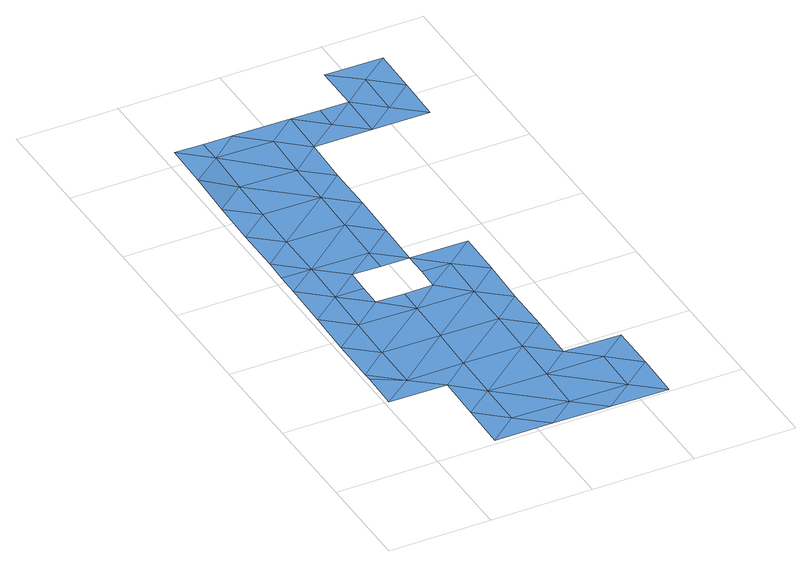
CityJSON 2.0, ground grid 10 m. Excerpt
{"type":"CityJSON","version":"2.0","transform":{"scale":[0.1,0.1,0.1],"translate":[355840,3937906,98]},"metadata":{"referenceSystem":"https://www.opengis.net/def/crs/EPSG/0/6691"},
"CityObjects":{
"waterbody1":{"type":"WaterBody","attributes":{"name":"9","class":"1140","function":"1","WaterBodyRiverFloodingRiskAttribute.description":"5","WaterBodyRiverFloodingRiskAttribute.rankOrg":"1","WaterBodyRiverFloodingRiskAttribute.adminType":"2","WaterBodyRiverFloodingRiskAttribute.scale":"L1"},"geometry":[{"type":"MultiSurface","lod":"1","boundaries":[[[0,1,2]],[[1,0,3]],[[1,3,4]],[[5,1,4]],[[5,4,6]],[[7,5,6]],[[5,7,8]],[[5,8,9]],[[9,8,10]],[[10,8,11]],[[12,13,14]],[[10,15,16]],[[17,18,19]],[[18,17,20]],[[21,18,20]],[[11,18,21]],[[18,11,22]],[[18,22,23]],[[23,22,24]],[[23,24,25]],[[23,25,19]],[[26,3,0]],[[27,28,29]],[[30,31,27]],[[32,33,34]],[[35,36,37]],[[13,36,35]],[[38,39,40]],[[41,38,40]],[[11,15,10]],[[42,41,40]],[[41,42,43]],[[44,41,43]],[[45,41,44]],[[45,44,27]],[[31,45,27]],[[46,47,48]],[[49,46,48]],[[50,13,51]],[[52,30,27]],[[52,27,29]],[[53,9,16]],[[1,9,53]],[[54,1,53]],[[2,1,54]],[[46,55,47]],[[51,56,50]],[[51,57,56]],[[57,51,35]],[[13,35,51]],[[57,35,37]],[[58,59,60]],[[59,43,60]],[[59,61,43]],[[12,36,13]],[[59,62,61]],[[59,63,62]],[[63,59,58]],[[64,63,4]],[[26,0,65]],[[66,49,48]],[[33,47,55]],[[34,33,55]],[[65,0,67]],[[28,68,67]],[[44,68,28]],[[68,65,67]],[[69,65,68]],[[69,68,61]],[[61,68,43]],[[60,43,42]],[[68,44,43]],[[27,44,28]],[[45,38,41]],[[24,36,12]],[[24,12,25]],[[12,14,25]],[[64,4,3]],[[4,63,6]],[[70,8,7]],[[22,8,70]],[[5,9,1]],[[16,9,10]],[[11,21,15]],[[11,8,22]],[[23,19,18]],[[24,22,70]],[[2,71,0]],[[72,33,32]],[[72,73,33]],[[39,73,72]],[[39,72,74]],[[75,45,31]],[[45,75,38]],[[38,75,73]],[[47,75,48]],[[73,75,47]],[[33,73,47]],[[66,48,75]],[[71,67,0]],[[76,67,71]],[[67,76,28]],[[28,76,29]],[[74,72,32]],[[75,31,66]],[[38,73,39]]]}]}
},
"vertices":[
[35,260,2],[36,306,2],[7,284,2],[64,283,2],[92,305,2],[93,352,2],[121,328,2],[122,374,2],[94,398,2],[36,353,2],[37,399,2],[38,445,2],[152,489,4],[181,512,4],[153,512,4],[9,422,2],[8,376,2],[39,514,4],[39,491,4],[67,514,4],[11,515,4],[10,469,4],[94,444,2],[95,490,4],[123,467,3],[124,513,4],[63,260,2],[33,121,1],[33,168,1],[5,145,1],[4,99,1],[61,98,1],[230,49,1],[201,26,1],[229,3,1],[208,488,4],[180,466,4],[236,465,4],[146,120,1],[174,96,1],[175,142,1],[147,166,1],[175,189,1],[147,212,1],[90,167,1],[89,121,1],[116,5,1],[144,27,1],[88,28,1],[59,5,1],[181,558,4],[209,535,4],[5,138,1],[8,330,2],[7,307,2],[172,4,1],[238,557,4],[237,511,4],[177,281,2],[148,258,2],[176,235,2],[119,236,2],[120,259,2],[120,282,2],[92,282,2],[63,237,2],[60,52,1],[34,214,1],[91,213,1],[91,236,2],[122,421,2],[6,237,2],[202,73,1],[145,73,1],[230,95,1],[88,74,1],[5,191,1]
]}
